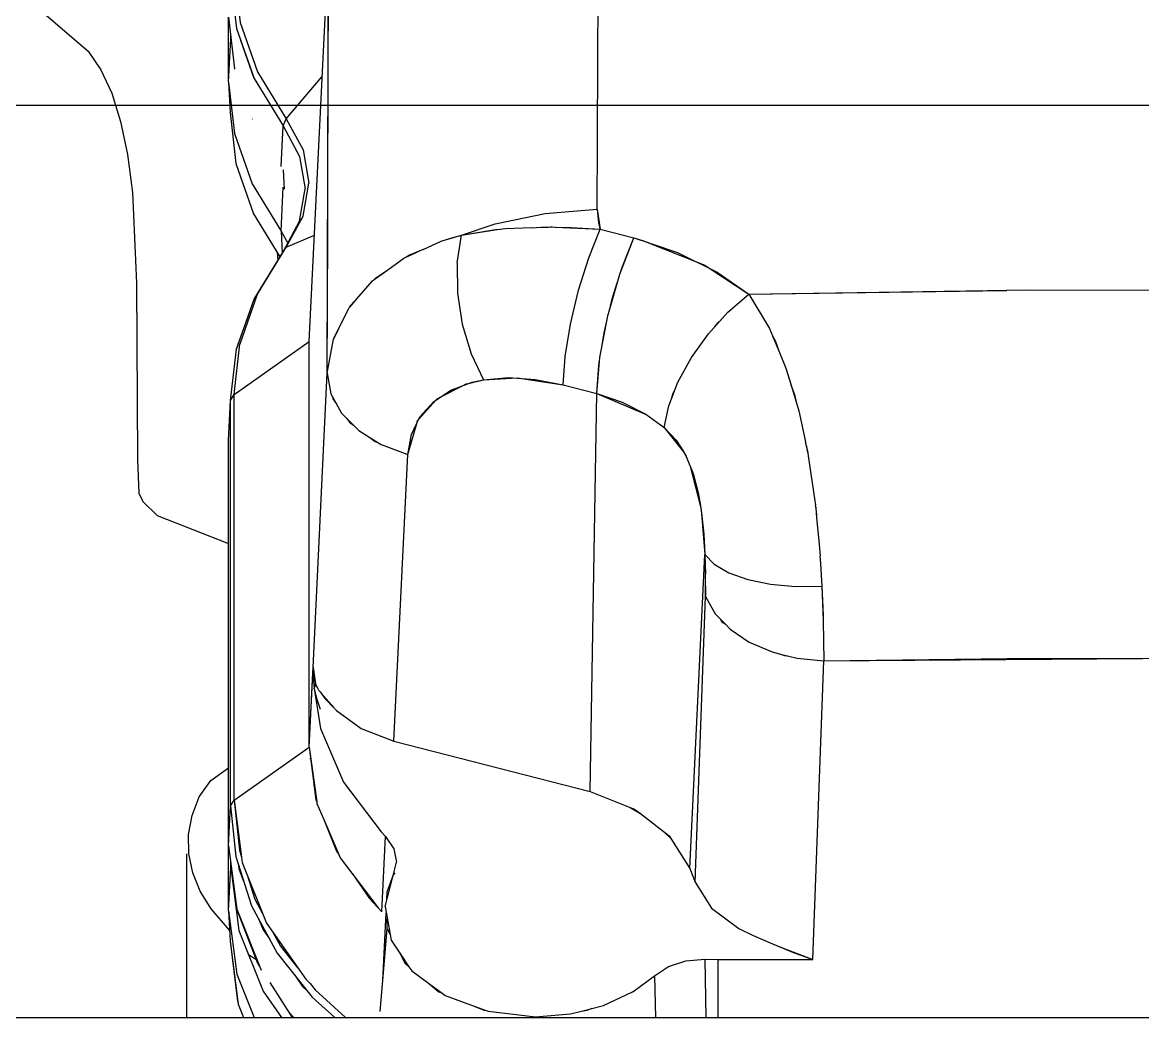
# Model space of a CAD drawing. Extents: x 33214 to 95067, y 8279 to 51908.
# Drawn here: x 43097.9 to 43189.4, y 20192.5 to 20273.8 of the extents above; entities that cross this region are included whole.
import ezdxf

# ---------------------------------------------------------------- set-up
doc = ezdxf.new("R2010")
doc.units = 0
doc.header["$LTSCALE"] = 300
doc.header["$MEASUREMENT"] = 0
doc.linetypes.add('DASHED', pattern=[0.75, 0.5, -0.25])
doc.linetypes.add('SNT-025', pattern=[0.74, 0.4, -0.17, 0, -0.17])
doc.layers.get('0').update_dxf_attribs({"linetype": 'CONTINUOUS'})
doc.layers.add('GENERATORSETT', color=1, linetype='CONTINUOUS')
doc.layers.add('Tanks', color=9, linetype='CONTINUOUS')

# ---------------------------------------------------------------- blocks, each defined once
blk = doc.blocks.new('below 1-deck')
at = {"linetype": 'DASHED'}
blk.add_line((14000, -1875), (9000, -1875), dxfattribs=at)
blk = doc.blocks.new('GENERATOR-BORDE')
at = {"layer": 'GENERATORSETT'}
for p, q in [((-2371.62, -339.523), (-1799.179, -339.513)), ((-2139.981, -339.519), (-2139.981, -352.882)), ((-2135.911, -343.071), (-2134.492, -339.519)), ((-2135.791, -340.612), (-2135.354, -339.519)), ((-2133.756, -341.663), (-2132.258, -339.519)), ((-2133.211, -342.373), (-2131.392, -339.518)), ((-2131.671, -339.955), (-2131.267, -339.518)), ((-2129.748, -341.185), (-2127.917, -339.518)), ((-2129.505, -341.775), (-2127.025, -339.518)), ((-2124.196, -340.01), (-2123.984, -342.537)), ((-2116.763, -340.532), (-2115.56, -340.087)), ((-2116.763, -340.532), (-2115.722, -340.107)), ((-2115.722, -340.107), (-2115.56, -340.087)), ((-2115.56, -340.087), (-2115.402, -340.028)), ((-2115.402, -340.028), (-2111.515, -339.582)), ((-2111.518, -339.583), (-2111.515, -339.582)), ((-2111.515, -339.582), (-2108.673, -339.818)), ((-2108.673, -339.818), (-2107.78, -340.048)), ((-2107.78, -340.048), (-2107.308, -340.107)), ((-2107.78, -340.048), (-2105.985, -340.511)), ((-2107.308, -340.107), (-2106.893, -340.277)), ((-2101.822, -342.925), (-2101.73, -339.518)), ((-2097.713, -344.282), (-2097.621, -339.518)), ((-2096.608, -339.518), (-2096.608, -344.268)), ((-2136.461, -345.758), (-2135.791, -340.612)), ((-2136.461, -345.758), (-2135.855, -340.861)), ((-2135.855, -340.861), (-2135.807, -340.735)), ((-2118.891, -341.319), (-2116.763, -340.532)), ((-2105.985, -340.511), (-2103.596, -341.624)), ((-2135.74, -346.629), (-2133.756, -341.663)), ((-2132.62, -344.783), (-2129.748, -341.185)), ((-2130.536, -342.056), (-2130.16, -341.701)), ((-2129.913, -342.287), (-2129.505, -341.775)), ((-2120.264, -342.327), (-2119.14, -341.502)), ((-2120.264, -342.327), (-2119.422, -341.617)), ((-2119.422, -341.617), (-2119.14, -341.502)), ((-2119.14, -341.502), (-2118.891, -341.319)), ((-2103.596, -341.624), (-2103.588, -341.63)), ((-2103.591, -341.628), (-2103.587, -341.63)), ((-2103.587, -341.63), (-2101.822, -342.925)), ((-2132.981, -346.497), (-2130.287, -342.64)), ((-2131.183, -342.983), (-2130.536, -342.056)), ((-2130.287, -342.64), (-2129.913, -342.287)), ((-2123.984, -342.537), (-2123.629, -346.77)), ((-2123.984, -342.537), (-2123.714, -348.066)), ((-2121.623, -343.324), (-2120.264, -342.327)), ((-2101.822, -342.925), (-2100.679, -343.679)), ((-2101.822, -342.925), (-2100.679, -343.68)), ((-2136.583, -348.233), (-2135.911, -343.071)), ((-2136.583, -348.233), (-2135.911, -343.071)), ((-2135.911, -348.375), (-2133.919, -343.387)), ((-2134.215, -343.948), (-2134.024, -343.648)), ((-2132.356, -345.347), (-2130.93, -343.56)), ((-2122.598, -344.767), (-2121.855, -343.668)), ((-2122.168, -343.931), (-2121.855, -343.668)), ((-2121.855, -343.668), (-2121.623, -343.324)), ((-2100.679, -343.679), (-2099.264, -344.147)), ((-2100.679, -343.68), (-2099.264, -344.148)), ((-2135.857, -348.171), (-2134.215, -343.948)), ((-2134.971, -344.704), (-2134.334, -344.254)), ((-2134.971, -344.704), (-2134.334, -344.254)), ((-2123.32, -345.836), (-2122.598, -344.767)), ((-2122.598, -344.767), (-2122.168, -343.931)), ((-2099.264, -344.147), (-2097.713, -344.282)), ((-2099.264, -344.148), (-2097.713, -344.282)), ((-2097.713, -344.282), (-2096.608, -344.268)), ((-2097.713, -344.282), (-2096.608, -344.268)), ((-2096.608, -344.268), (-2088.885, -344.268)), ((-2096.608, -344.268), (-2088.885, -344.268)), ((-2091.796, -345.379), (-2088.885, -344.268)), ((-2090.535, -344.844), (-2088.885, -344.268)), ((-2090.225, -344.736), (-2090.051, -344.713)), ((-2089.684, -344.547), (-2089.616, -344.547)), ((-2088.885, -344.268), (-2087.992, -368.655)), ((-2088.885, -344.268), (-2087.992, -368.655)), ((-2134.717, -348.64), (-2132.62, -344.783)), ((-2132.981, -346.497), (-2132.356, -345.347)), ((-2093.806, -346.252), (-2092.181, -345.542)), ((-2092.181, -345.542), (-2092.119, -345.516)), ((-2092.109, -345.501), (-2092.067, -345.482)), ((-2092.067, -345.482), (-2091.975, -345.447)), ((-2091.961, -345.449), (-2090.535, -344.844)), ((-2136.583, -348.233), (-2136.461, -345.758)), ((-2136.583, -348.233), (-2136.461, -345.758)), ((-2133.769, -346.685), (-2133.25, -345.942)), ((-2133.496, -347.234), (-2132.981, -346.497)), ((-2123.808, -348.599), (-2123.32, -345.836)), ((-2123.629, -346.77), (-2123.41, -346.344)), ((-2094.93, -346.781), (-2093.806, -346.252)), ((-2094.93, -346.781), (-2093.806, -346.252)), ((-2136.408, -351.768), (-2135.74, -346.629)), ((-2135.466, -352.166), (-2133.496, -347.234)), ((-2134.087, -347.481), (-2133.769, -346.685)), ((-2123.629, -346.77), (-2123.629, -347.587)), ((-2097.156, -348.463), (-2094.93, -346.781)), ((-2097.156, -348.463), (-2094.93, -346.781)), ((-2136.583, -348.233), (-2136.583, -353.536)), ((-2136.583, -348.233), (-2136.408, -351.768)), ((-2136.583, -348.233), (-2136.583, -353.536)), ((-2136.583, -348.233), (-2136.408, -351.768)), ((-2136.583, -353.536), (-2135.911, -348.375)), ((-2135.871, -348.273), (-2135.857, -348.171)), ((-2134.437, -349.175), (-2133.812, -348.025)), ((-2124.381, -348.471), (-2124.084, -348.163)), ((-2124.084, -348.163), (-2123.762, -354.301)), ((-2124.084, -348.163), (-2123.762, -354.301)), ((-2135.994, -352.672), (-2134.717, -348.64)), ((-2135.071, -351.178), (-2134.437, -349.175)), ((-2127.467, -352.556), (-2124.381, -348.471)), ((-2126.472, -351.24), (-2125.07, -349.232)), ((-2125.07, -349.232), (-2124.435, -348.544)), ((-2123.808, -348.599), (-2123.139, -351.125)), ((-2123.66, -349.156), (-2123.629, -349.791)), ((-2123.629, -349.274), (-2123.629, -349.791)), ((-2098.499, -350.565), (-2097.156, -348.463)), ((-2098.499, -350.565), (-2097.156, -348.463)), ((-2123.629, -349.791), (-2123.139, -351.125)), ((-2135.753, -351.653), (-2135.356, -350.658)), ((-2123.14, -351.124), (-2123.139, -351.125)), ((-2123.14, -351.124), (-2123.139, -351.125)), ((-2123.139, -351.125), (-2122.865, -352.214)), ((-2123.139, -351.125), (-2122.995, -351.332)), ((-2123.139, -351.125), (-2122.865, -352.214)), ((-2098.925, -351.689), (-2098.499, -350.565)), ((-2098.925, -351.689), (-2098.499, -350.565)), ((-2098.499, -350.565), (-2097.645, -373.892)), ((-2098.499, -350.565), (-2097.645, -373.892)), ((-2136.408, -351.768), (-2136.408, -352.194)), ((-2135.811, -352.095), (-2135.753, -351.653)), ((-2100.626, -354.368), (-2098.925, -351.689)), ((-2098.925, -351.689), (-2097.713, -377.333)), ((-2136.422, -356.793), (-2135.994, -352.672)), ((-2136.13, -357.268), (-2135.523, -352.605)), ((-2135.704, -353.178), (-2135.523, -352.605)), ((-2135.523, -352.605), (-2135.466, -352.166)), ((-2128.815, -355.702), (-2127.586, -352.834)), ((-2127.782, -353.116), (-2127.586, -352.834)), ((-2127.586, -352.834), (-2127.467, -352.556)), ((-2123.08, -353.307), (-2122.865, -352.214)), ((-2123.08, -353.308), (-2122.865, -352.214)), ((-2136.583, -353.536), (-2136.583, -386.655)), ((-2136.583, -353.536), (-2136.422, -356.793)), ((-2136.583, -353.536), (-2136.422, -356.793)), ((-2136.583, -353.536), (-2136.583, -386.655)), ((-2136.13, -357.269), (-2135.704, -353.178)), ((-2128.815, -355.702), (-2127.782, -353.116)), ((-2123.762, -354.301), (-2123.08, -353.307)), ((-2123.762, -354.301), (-2123.08, -353.308)), ((-2127.189, -358.731), (-2124.13, -354.683)), ((-2127.189, -358.731), (-2124.13, -354.683)), ((-2124.13, -354.683), (-2123.762, -354.301)), ((-2124.13, -354.683), (-2123.762, -354.301)), ((-2102.961, -356.171), (-2100.626, -354.368)), ((-2101.096, -354.731), (-2100.454, -354.098)), ((-2129.367, -356.988), (-2128.815, -355.702)), ((-2103.797, -356.678), (-2102.961, -356.171)), ((-2103.797, -356.678), (-2103.431, -356.533)), ((-2103.431, -356.533), (-2102.961, -356.171)), ((-2136.422, -356.793), (-2136.13, -357.268)), ((-2136.422, -356.793), (-2136.422, -389.912)), ((-2136.422, -356.793), (-2136.13, -357.268)), ((-2136.422, -356.793), (-2136.422, -389.912)), ((-2136.13, -357.269), (-2136.13, -390.387)), ((-2136.13, -357.269), (-2130.009, -361.597)), ((-2136.13, -357.269), (-2130.009, -361.597)), ((-2136.13, -357.269), (-2136.13, -390.387)), ((-2130.009, -361.597), (-2129.387, -357.133)), ((-2130.009, -361.597), (-2129.447, -357.284)), ((-2129.447, -357.284), (-2129.387, -357.133)), ((-2129.387, -357.133), (-2129.367, -356.988)), ((-2107.057, -357.964), (-2103.797, -356.678)), ((-2129.598, -358.442), (-2129.598, -358.648)), ((-2129.598, -358.442), (-2129.598, -358.648)), ((-2123.081, -362.088), (-2107.057, -357.964)), ((-2107.057, -357.964), (-2106.526, -390.476)), ((-2107.057, -357.964), (-2106.526, -390.476)), ((-2129.072, -363.123), (-2127.189, -358.731)), ((-2129.071, -363.123), (-2127.189, -358.731)), ((-2129.882, -360.624), (-2129.882, -360.688)), ((-2129.882, -360.624), (-2129.882, -360.688)), ((-2130.009, -361.597), (-2129.708, -367.676)), ((-2130.009, -361.597), (-2130.009, -394.716)), ((-2130.009, -361.597), (-2129.687, -368.102)), ((-2130.009, -361.597), (-2130.009, -394.716)), ((-2125.748, -363.119), (-2123.081, -362.088)), ((-2123.081, -362.088), (-2121.953, -385.495)), ((-2123.081, -362.088), (-2121.953, -385.495)), ((-2129.589, -366.38), (-2129.071, -363.123)), ((-2129.074, -363.14), (-2129.072, -363.123)), ((-2127.76, -364.58), (-2125.747, -363.118)), ((-2127.76, -364.58), (-2125.748, -363.119)), ((-2129.424, -365.685), (-2129.117, -364.701)), ((-2129.049, -366.042), (-2127.967, -364.796)), ((-2128.69, -365.548), (-2127.925, -364.752)), ((-2127.917, -364.738), (-2127.851, -364.662)), ((-2127.851, -364.662), (-2127.76, -364.58)), ((-2129.487, -365.886), (-2129.428, -365.696)), ((-2129.43, -365.712), (-2129.366, -365.438)), ((-2129.366, -365.438), (-2129.289, -365.252)), ((-2129.096, -366.107), (-2128.69, -365.548)), ((-2129.708, -367.662), (-2129.589, -366.38)), ((-2129.708, -367.662), (-2129.589, -366.38)), ((-2129.589, -366.38), (-2129.487, -365.886)), ((-2129.589, -366.38), (-2129.589, -366.379)), ((-2129.589, -366.38), (-2129.52, -366.572)), ((-2129.589, -366.38), (-2129.52, -366.572)), ((-2129.52, -366.572), (-2129.499, -366.769)), ((-2129.52, -366.572), (-2129.499, -366.769)), ((-2129.499, -366.769), (-2129.322, -366.418)), ((-2129.498, -366.769), (-2129.285, -366.366)), ((-2129.322, -366.418), (-2129.276, -366.354)), ((-2129.274, -366.345), (-2129.213, -366.23)), ((-2129.213, -366.23), (-2129.106, -366.108)), ((-2129.708, -367.676), (-2129.499, -366.769)), ((-2129.708, -367.662), (-2129.499, -366.769)), ((-2129.687, -368.102), (-2129.499, -366.769)), ((-2129.687, -368.102), (-2129.499, -366.769)), ((-2129.598, -367.193), (-2129.598, -367.2)), ((-2129.598, -367.193), (-2129.598, -367.2)), ((-2129.708, -367.676), (-2129.703, -367.641)), ((-2129.708, -367.676), (-2129.687, -368.102)), ((-2129.708, -367.676), (-2129.687, -368.102)), ((-2129.687, -368.102), (-2128.529, -392.136)), ((-2129.687, -368.102), (-2128.529, -392.136)), ((-2094.074, -370.181), (-2092.214, -369.375)), ((-2092.214, -369.375), (-2091.524, -369.202)), ((-2091.524, -369.202), (-2090.844, -369.031)), ((-2091.524, -369.202), (-2091.203, -369.079)), ((-2091.203, -369.079), (-2090.844, -369.031)), ((-2090.844, -369.031), (-2090.154, -368.858)), ((-2090.154, -368.858), (-2087.992, -368.655)), ((-2088.03, -371.907), (-2087.992, -368.655)), ((-2087.992, -368.655), (-2061.963, -368.847)), ((-2087.992, -368.655), (-2070.868, -368.869)), ((-2070.868, -368.869), (-2042.978, -368.801)), ((-2095.646, -371.237), (-2094.074, -370.181)), ((-2096.051, -371.658), (-2095.646, -371.237)), ((-2096.855, -372.494), (-2096.45, -372.073)), ((-2096.45, -372.073), (-2096.051, -371.658)), ((-2096.45, -372.073), (-2096.3, -371.844)), ((-2096.3, -371.844), (-2096.051, -371.658)), ((-2088.138, -374.741), (-2088.03, -371.907)), ((-2097.645, -373.892), (-2096.855, -372.494)), ((-2088.138, -374.741), (-2088.044, -372.384)), ((-2088.044, -372.384), (-2088.042, -372.206)), ((-2097.713, -377.333), (-2097.645, -373.892)), ((-2097.645, -373.892), (-2097.639, -375.732)), ((-2094.185, -375.292), (-2092.339, -374.917)), ((-2094.185, -375.292), (-2092.339, -374.917)), ((-2092.339, -374.917), (-2090.291, -374.731)), ((-2092.339, -374.917), (-2090.291, -374.731)), ((-2090.291, -374.731), (-2088.138, -374.741)), ((-2090.291, -374.731), (-2088.138, -374.742)), ((-2088.282, -377), (-2088.138, -374.742)), ((-2088.247, -376.599), (-2088.138, -374.741)), ((-2097.713, -377.333), (-2097.639, -375.732)), ((-2096.937, -376.529), (-2095.742, -375.838)), ((-2096.937, -376.529), (-2095.742, -375.838)), ((-2095.742, -375.838), (-2094.185, -375.292)), ((-2095.742, -375.838), (-2094.185, -375.292)), ((-2097.713, -377.333), (-2096.937, -376.529)), ((-2097.713, -377.333), (-2096.937, -376.529)), ((-2088.302, -377.229), (-2088.247, -376.599)), ((-2098.013, -381.014), (-2097.713, -377.333)), ((-2097.793, -379.005), (-2097.713, -377.333)), ((-2088.354, -378.136), (-2088.296, -377.219)), ((-2088.575, -380.343), (-2088.354, -378.136)), ((-2097.96, -380.698), (-2097.793, -379.005)), ((-2088.647, -381.134), (-2088.577, -380.336)), ((-2098.861, -384.442), (-2098.052, -381.273)), ((-2098.241, -382.367), (-2098.065, -381.324)), ((-2098.059, -381.284), (-2097.96, -380.698)), ((-2088.684, -381.387), (-2088.647, -381.134)), ((-2088.668, -381.273), (-2088.598, -380.572)), ((-2089.254, -385.393), (-2088.712, -381.716)), ((-2088.712, -381.716), (-2088.679, -381.384)), ((-2098.663, -383.957), (-2098.241, -382.367)), ((-2099.168, -385.195), (-2098.663, -383.957)), ((-2124.122, -386.312), (-2121.953, -385.495)), ((-2121.953, -385.495), (-2121.222, -388.036)), ((-2121.953, -385.495), (-2121.661, -387.129)), ((-2101.014, -387.699), (-2099.442, -385.715)), ((-2100.036, -386.67), (-2099.456, -385.733)), ((-2099.446, -385.718), (-2099.255, -385.409)), ((-2099.299, -385.48), (-2099.165, -385.19)), ((-2099.255, -385.409), (-2099.173, -385.206)), ((-2089.502, -386.543), (-2089.33, -385.796)), ((-2089.436, -386.257), (-2089.311, -385.663)), ((-2089.33, -385.796), (-2089.304, -385.617)), ((-2089.302, -385.619), (-2089.254, -385.393)), ((-2136.583, -386.655), (-2136.422, -389.912)), ((-2136.583, -386.655), (-2136.422, -389.912)), ((-2125.038, -386.885), (-2124.387, -386.478)), ((-2125.038, -386.885), (-2124.617, -386.571)), ((-2124.865, -386.756), (-2124.856, -386.771)), ((-2124.617, -386.571), (-2124.387, -386.478)), ((-2124.387, -386.478), (-2124.122, -386.312)), ((-2101.014, -387.699), (-2100.036, -386.67)), ((-2090.027, -389.05), (-2089.495, -386.532)), ((-2126.381, -387.886), (-2125.959, -387.461)), ((-2125.959, -387.461), (-2125.038, -386.885)), ((-2121.661, -387.129), (-2120.958, -388.581)), ((-2102.529, -388.794), (-2101.014, -387.699)), ((-2101.014, -387.699), (-2100.651, -389.476)), ((-2101.014, -387.699), (-2101.012, -387.705)), ((-2127.357, -388.871), (-2126.381, -387.886)), ((-2126.935, -388.446), (-2126.719, -388.138)), ((-2126.795, -388.247), (-2126.795, -388.305)), ((-2126.719, -388.138), (-2126.381, -387.886)), ((-2121.22, -388.046), (-2121.157, -388.264)), ((-2121.157, -388.264), (-2121.065, -388.366)), ((-2121.059, -388.373), (-2119.654, -389.942)), ((-2120.958, -388.581), (-2119.866, -389.803)), ((-2128.23, -390.461), (-2127.357, -388.871)), ((-2106.526, -390.476), (-2102.486, -388.763)), ((-2104.438, -389.775), (-2102.529, -388.794)), ((-2100.651, -389.476), (-2099.897, -391.417)), ((-2090.63, -391.066), (-2090.027, -389.05)), ((-2136.422, -389.912), (-2136.13, -390.387)), ((-2136.422, -389.912), (-2136.13, -390.387)), ((-2136.422, -389.912), (-2135.938, -394.104)), ((-2136.13, -390.387), (-2135.65, -394.543)), ((-2136.13, -390.387), (-2130.009, -394.716)), ((-2136.13, -390.387), (-2130.009, -394.716)), ((-2136.13, -390.387), (-2135.65, -394.543)), ((-2128.529, -392.136), (-2128.23, -390.461)), ((-2128.104, -390.232), (-2128.064, -390.052)), ((-2128.064, -390.052), (-2127.794, -389.668)), ((-2119.866, -389.803), (-2118.425, -390.753)), ((-2119.654, -389.942), (-2119.555, -390.053)), ((-2119.555, -390.053), (-2119.255, -390.206)), ((-2119.255, -390.206), (-2117.494, -391.101)), ((-2109.255, -391.173), (-2106.526, -390.476)), ((-2109.255, -391.173), (-2106.526, -390.476)), ((-2106.526, -390.476), (-2104.438, -389.775)), ((-2106.526, -390.476), (-2106.272, -393.429)), ((-2106.526, -390.476), (-2106.356, -392.791)), ((-2100.399, -390.124), (-2100.321, -390.433)), ((-2100.321, -390.433), (-2100.148, -390.77)), ((-2090.669, -391.176), (-2090.387, -390.389)), ((-2090.387, -390.389), (-2090.254, -389.809)), ((-2118.425, -390.753), (-2116.688, -391.402)), ((-2117.494, -391.101), (-2117.19, -391.255)), ((-2117.19, -391.255), (-2116.877, -391.331)), ((-2116.877, -391.331), (-2115.769, -391.6)), ((-2116.688, -391.402), (-2115.764, -391.601)), ((-2113.035, -391.759), (-2109.255, -391.173)), ((-2111.556, -391.626), (-2109.255, -391.173)), ((-2109.255, -391.173), (-2109.093, -393.491)), ((-2109.255, -391.173), (-2109.093, -393.491)), ((-2091.076, -392.557), (-2090.661, -391.17)), ((-2128.529, -392.136), (-2128.446, -417.313)), ((-2128.529, -392.136), (-2128.014, -394.904)), ((-2128.529, -392.136), (-2128.485, -403.475)), ((-2116.78, -393.727), (-2115.764, -391.601)), ((-2116.779, -393.727), (-2115.764, -391.601)), ((-2115.769, -391.6), (-2115.764, -391.601)), ((-2115.764, -391.601), (-2113.735, -391.773)), ((-2115.764, -391.601), (-2113.035, -391.759)), ((-2113.735, -391.773), (-2111.556, -391.626)), ((-2099.897, -391.417), (-2098.795, -393.412)), ((-2106.356, -392.791), (-2106.294, -393.173)), ((-2091.662, -393.952), (-2091.076, -392.557)), ((-2135.938, -394.104), (-2134.497, -398.185)), ((-2135.932, -394.119), (-2135.931, -394.135)), ((-2135.931, -394.135), (-2134.829, -397.243)), ((-2128.522, -394.102), (-2128.521, -394.105)), ((-2117.505, -396.133), (-2116.78, -393.727)), ((-2117.505, -396.133), (-2116.779, -393.728)), ((-2109.093, -393.491), (-2108.667, -396.14)), ((-2109.093, -393.491), (-2108.667, -396.14)), ((-2106.272, -393.429), (-2105.619, -396.817)), ((-2106.141, -394.111), (-2105.924, -395.437)), ((-2098.8, -393.403), (-2098.795, -393.412)), ((-2098.795, -393.412), (-2097.409, -395.347)), ((-2098.795, -393.412), (-2098.789, -393.421)), ((-2092.13, -395.063), (-2091.665, -393.958)), ((-2091.937, -394.719), (-2091.663, -393.951)), ((-2135.65, -394.543), (-2135.649, -394.544)), ((-2135.649, -394.544), (-2135.649, -394.546)), ((-2135.649, -394.544), (-2134.224, -398.587)), ((-2135.649, -394.546), (-2134.223, -398.587)), ((-2130.009, -394.716), (-2128.429, -426.698)), ((-2130.009, -394.716), (-2128.429, -426.698)), ((-2128.014, -394.904), (-2127.989, -394.953)), ((-2127.99, -394.95), (-2127.98, -395.003)), ((-2127.989, -394.955), (-2127.582, -395.787)), ((-2127.986, -394.969), (-2127.967, -394.998)), ((-2127.98, -395.003), (-2127.553, -395.845)), ((-2092.171, -395.137), (-2091.937, -394.719)), ((-2127.56, -395.832), (-2126.769, -397.45)), ((-2105.924, -395.437), (-2105.724, -396.27)), ((-2097.409, -395.347), (-2095.816, -397.11)), ((-2096.879, -395.934), (-2096.633, -396.256)), ((-2094.11, -398.601), (-2092.432, -395.78)), ((-2092.432, -395.78), (-2092.159, -395.132)), ((-2117.893, -398.66), (-2117.505, -396.133)), ((-2117.893, -398.66), (-2117.505, -396.133)), ((-2108.667, -396.14), (-2108.012, -398.904)), ((-2108.667, -396.14), (-2108.011, -398.904)), ((-2105.619, -396.817), (-2104.65, -400.211)), ((-2096.633, -396.256), (-2096.347, -396.523)), ((-2126.769, -397.45), (-2126.696, -397.534)), ((-2126.696, -397.533), (-2126.649, -397.626)), ((-2126.695, -397.535), (-2125.935, -398.413)), ((-2126.649, -397.626), (-2125.902, -398.449)), ((-2105.463, -397.365), (-2105.263, -398.198)), ((-2095.816, -397.11), (-2094.11, -398.601)), ((-2134.497, -398.185), (-2132.139, -402.046)), ((-2134.495, -398.189), (-2134.493, -398.193)), ((-2134.493, -398.193), (-2132.139, -402.046)), ((-2134.224, -398.587), (-2134.222, -398.59)), ((-2134.222, -398.59), (-2134.22, -398.594)), ((-2134.222, -398.59), (-2131.967, -402.283)), ((-2134.22, -398.594), (-2131.881, -402.424)), ((-2125.915, -398.435), (-2124.836, -399.683)), ((-2117.919, -401.144), (-2117.893, -398.66)), ((-2117.918, -401.144), (-2117.893, -398.66)), ((-2105.263, -398.198), (-2104.845, -399.529)), ((-2097.291, -400.686), (-2094.11, -398.601)), ((-2096.689, -400.387), (-2094.11, -398.601)), ((-2094.121, -398.591), (-2094.11, -398.601)), ((-2094.11, -398.601), (-2074.636, -398.903)), ((-2094.11, -398.601), (-2073.095, -398.903)), ((-2108.012, -398.904), (-2107.18, -401.56)), ((-2108.011, -398.904), (-2107.18, -401.56)), ((-2074.636, -398.903), (-2073.058, -398.903)), ((-2073.062, -398.904), (-2071.081, -398.932)), ((-2071.081, -398.932), (-2059.504, -398.904)), ((-2124.836, -399.683), (-2124.691, -399.787)), ((-2124.692, -399.783), (-2124.583, -399.904)), ((-2124.684, -399.792), (-2123.671, -400.525)), ((-2124.583, -399.904), (-2123.58, -400.587)), ((-2104.65, -400.211), (-2103.486, -403.184)), ((-2104.549, -400.469), (-2104.428, -400.852)), ((-2098.369, -401.224), (-2096.689, -400.387)), ((-2132.604, -401.996), (-2132.572, -401.337)), ((-2132.604, -401.996), (-2132.572, -401.337)), ((-2128.498, -401.318), (-2128.493, -401.333)), ((-2128.498, -401.318), (-2128.493, -401.333)), ((-2123.593, -400.581), (-2122.286, -401.526)), ((-2117.919, -401.144), (-2117.579, -403.422)), ((-2117.918, -401.144), (-2117.578, -403.421)), ((-2104.428, -400.852), (-2103.486, -403.184)), ((-2102.706, -402.955), (-2097.71, -400.961)), ((-2099.936, -402.005), (-2098.407, -401.243)), ((-2097.71, -400.961), (-2097.294, -400.688)), ((-2134.534, -405.155), (-2132.387, -401.64)), ((-2134.534, -405.155), (-2132.387, -401.64)), ((-2132.281, -403.724), (-2132.202, -401.943)), ((-2132.281, -403.724), (-2132.202, -401.943)), ((-2132.139, -402.046), (-2131.881, -402.424)), ((-2132.139, -402.046), (-2130.783, -404.54)), ((-2132.139, -402.046), (-2131.881, -402.424)), ((-2132.139, -402.046), (-2130.783, -404.54)), ((-2122.286, -401.526), (-2122.047, -401.635)), ((-2122.049, -401.629), (-2121.854, -401.762)), ((-2122.029, -401.643), (-2120.796, -402.203)), ((-2121.854, -401.762), (-2120.674, -402.254)), ((-2120.689, -402.251), (-2119.214, -402.921)), ((-2107.18, -401.56), (-2106.24, -403.892)), ((-2107.18, -401.56), (-2106.24, -403.892)), ((-2102.115, -402.728), (-2099.936, -402.005)), ((-2132.281, -403.724), (-2131.754, -402.754)), ((-2132.281, -403.724), (-2131.754, -402.754)), ((-2131.881, -402.424), (-2130.5, -404.965)), ((-2131.881, -402.424), (-2129.58, -403.401)), ((-2131.881, -402.424), (-2129.58, -403.401)), ((-2131.881, -402.424), (-2130.5, -404.965)), ((-2119.214, -402.921), (-2118.713, -403.075)), ((-2118.718, -403.069), (-2118.558, -403.136)), ((-2118.676, -403.086), (-2117.579, -403.422)), ((-2118.558, -403.136), (-2117.579, -403.422)), ((-2106.24, -403.892), (-2103.486, -403.184)), ((-2106.24, -403.892), (-2103.486, -403.184)), ((-2103.486, -403.184), (-2102.251, -402.774)), ((-2103.486, -403.184), (-2102.706, -402.955)), ((-2134.65, -407.602), (-2132.281, -403.724)), ((-2134.65, -407.602), (-2132.281, -403.724)), ((-2132.281, -403.724), (-2132.127, -407.318)), ((-2128.485, -403.475), (-2128.44, -419.994)), ((-2117.579, -403.422), (-2114.807, -404.337)), ((-2117.579, -403.422), (-2114.807, -404.337)), ((-2117.579, -403.422), (-2114.504, -403.887)), ((-2117.579, -403.422), (-2114.781, -403.874)), ((-2114.781, -403.874), (-2114.384, -403.893)), ((-2114.394, -403.904), (-2113.993, -403.965)), ((-2113.993, -403.965), (-2111.81, -404.033)), ((-2111.872, -404.017), (-2110.633, -404.078)), ((-2111.07, -404.057), (-2110.498, -404.075)), ((-2110.633, -404.078), (-2110.298, -404.069)), ((-2110.313, -404.081), (-2110.172, -404.085)), ((-2110.172, -404.085), (-2109.902, -404.072)), ((-2109.932, -404.06), (-2108.603, -404.024)), ((-2109.334, -404.044), (-2106.24, -403.892)), ((-2108.603, -404.024), (-2106.24, -403.892)), ((-2106.478, -405.54), (-2106.24, -403.892)), ((-2106.37, -404.419), (-2106.24, -403.892)), ((-2130.783, -404.54), (-2130.322, -407.192)), ((-2130.783, -404.54), (-2130.322, -407.192)), ((-2130.77, -404.821), (-2130.752, -404.719)), ((-2130.5, -404.965), (-2130.03, -407.667)), ((-2130.5, -404.965), (-2130.03, -407.667)), ((-2114.807, -404.337), (-2110.732, -405.187)), ((-2114.807, -404.337), (-2110.732, -405.187)), ((-2106.478, -405.54), (-2106.37, -404.419)), ((-2135.979, -409.252), (-2134.534, -405.155)), ((-2135.979, -409.252), (-2134.534, -405.155)), ((-2110.732, -405.187), (-2106.478, -405.54)), ((-2110.732, -405.187), (-2106.478, -405.54)), ((-2106.478, -405.54), (-2106.458, -411.097)), ((-2136.096, -411.701), (-2134.65, -407.602)), ((-2136.096, -411.701), (-2134.65, -407.602)), ((-2132.123, -408.738), (-2132.046, -407.169)), ((-2132.123, -408.738), (-2132.046, -407.169)), ((-2130.783, -409.844), (-2130.322, -407.192)), ((-2130.783, -409.844), (-2130.322, -407.192)), ((-2130.5, -410.369), (-2130.03, -407.667)), ((-2130.5, -410.369), (-2130.03, -407.667)), ((-2136.461, -413.437), (-2135.979, -409.252)), ((-2136.461, -413.437), (-2135.979, -409.252)), ((-2132.281, -409.028), (-2132.139, -412.338)), ((-2132.281, -409.028), (-2132.139, -412.338)), ((-2132.139, -412.338), (-2130.783, -409.844)), ((-2132.139, -412.338), (-2130.783, -409.844)), ((-2131.881, -412.911), (-2130.5, -410.369)), ((-2131.881, -412.911), (-2130.5, -410.369)), ((-2106.457, -411.093), (-2106.431, -417.913)), ((-2136.583, -415.911), (-2136.096, -411.701)), ((-2136.583, -415.911), (-2136.096, -411.701)), ((-2134.497, -416.199), (-2132.139, -412.338)), ((-2132.139, -412.338), (-2131.881, -412.911)), ((-2132.139, -412.338), (-2131.881, -412.911)), ((-2134.644, -412.897), (-2134.641, -412.888)), ((-2134.219, -416.739), (-2131.881, -412.911)), ((-2134.219, -416.739), (-2131.881, -412.911)), ((-2131.881, -412.911), (-2128.939, -416.375)), ((-2131.881, -412.911), (-2128.939, -416.375)), ((-2136.583, -415.911), (-2136.461, -413.437)), ((-2136.583, -415.911), (-2136.461, -413.437)), ((-2136.583, -415.911), (-2136.583, -421.215)), ((-2136.583, -415.911), (-2136.408, -419.447)), ((-2136.583, -415.911), (-2136.583, -421.215)), ((-2136.583, -415.911), (-2136.408, -419.447)), ((-2136.583, -421.215), (-2136.096, -417.004)), ((-2136.088, -416.98), (-2136.085, -416.955)), ((-2135.938, -420.28), (-2134.497, -416.199)), ((-2135.648, -420.782), (-2134.219, -416.739)), ((-2135.647, -420.782), (-2134.22, -416.741)), ((-2135.606, -419.339), (-2134.511, -416.229)), ((-2134.511, -416.229), (-2134.503, -416.215)), ((-2134.22, -416.741), (-2134.22, -416.74)), ((-2128.446, -417.313), (-2128.429, -426.698)), ((-2106.431, -417.913), (-2106.416, -423.477)), ((-2136.408, -419.447), (-2136.408, -419.704)), ((-2136.422, -424.472), (-2135.938, -420.28)), ((-2136.422, -424.472), (-2135.94, -420.289)), ((-2135.94, -420.289), (-2135.938, -420.285)), ((-2128.44, -419.994), (-2128.429, -426.698)), ((-2136.13, -424.947), (-2135.648, -420.782))]:
    blk.add_line(p, q, dxfattribs=at)
for points in [[(-2136.505, -346.651), (-2137.999, -348.391), (-2138.897, -349.827), (-2139.51, -351.336), (-2139.83, -352.89), (-2139.847, -354.461), (-2139.565, -356.018), (-2138.985, -357.534), (-2138.021, -358.875), (-2136.583, -359.907)], [(-2146.364, -437.876), (-2150.73, -434.54), (-2152.33, -433.134), (-2153.473, -431.502), (-2154.159, -429.644), (-2154.387, -427.56), (-2154.066, -425.411), (-2153.102, -423.357), (-2151.496, -421.397), (-2148.043, -418.424), (-2146.999, -416.917), (-2146.116, -415.009), (-2145.393, -412.703), (-2144.831, -409.997), (-2144.43, -406.891), (-2144.108, -399.481), (-2144.026, -385.094), (-2143.896, -382.351), (-2143.587, -381.668), (-2142.411, -380.51), (-2136.583, -378.229)]]:
    blk.add_lwpolyline(points, dxfattribs=at)

msp = doc.modelspace()

# ---------------------------------------------------------------- block references
at = {"layer": 'GENERATORSETT', "linetype": 'SNT-025', "xscale": -1, "rotation": 180}
msp.add_blockref('GENERATOR-BORDE', (45251.362, 19852.983), dxfattribs=at)
at = {"layer": 'Tanks'}
msp.add_blockref('below 1-deck', (32802.55, 22141.979), dxfattribs=at)

doc.saveas('drawing.dxf')
